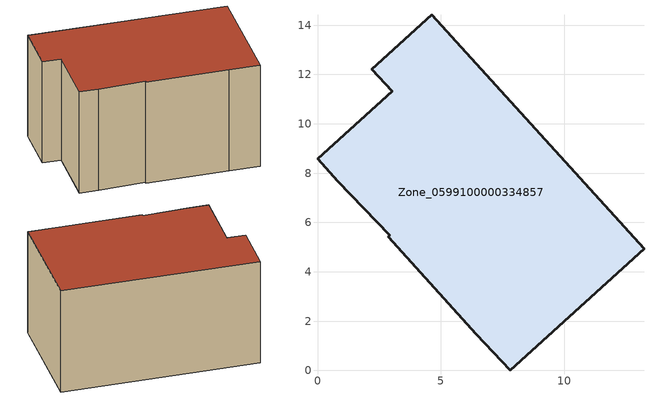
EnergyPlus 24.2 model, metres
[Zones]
Zone_0599100000334857
 floor ground (C_G): 3.02,11.32 2.2,12.22 4.64,14.43 13.23,4.94 7.81,0 6.44,1.47 2.86,5.42 2.93,5.48 0.82,7.67 0,8.58 z1.32
 wall outside (C_F): 2.2,12.22 3.02,11.32 0,8.58 0.82,7.67 2.93,5.48 2.86,5.42 6.44,1.47 7.81,0 13.23,4.94 4.64,14.43 2.2,12.22 z1.32:8.61
 roof outside (C_R): 2.86,5.42 6.44,1.47 7.81,0 13.23,4.94 4.64,14.43 2.2,12.22 3.02,11.32 0,8.58 0.82,7.67 2.93,5.48 z8.61
[BUILDING]
Pand.0599100000334857: North Axis=0; Terrain=City; Loads Convergence Tolerance Value=0.04; Temperature Convergence Tolerance Value=0.4; Solar Distribution=FullExterior; Maximum Number of Warmup Days=25; Minimum Number of Warmup Days=1
[Site:Location]
Rotterdam.The.Hague.AP_ZH_NLD Design_Conditions: Latitude=51.96; Longitude=4.45; Time Zone=1; Elevation=-4.5
[SITE:GROUNDTEMPERATURE:BUILDINGSURFACE]
18, 18, 18, 18, 18, 18, 18, 18, 18, 18, 18, 18
[MATERIAL] Thermal Absorptance=0.9; Solar Absorptance=0.7; Visible Absorptance=0.7
Name | Roughness | Thickness | Conductivity | Density | Specific Heat
G.TC.1975-1991 | MediumSmooth | 0.15 | 0.288461 | 540 | 1210
F.TC.1975-1991 | Rough | 0.3 | 0.230769 | 1920 | 840
R.TC.1975-1991 | MediumRough | 0.2 | 0.153846 | 1500 | 1000
[CONSTRUCTION]
C_G: G.TC.1975-1991
C_F: F.TC.1975-1991
C_R: R.TC.1975-1991
[ZONE]
Zone_0599100000334857: Type=1; Multiplier=1; Ceiling Height=Autocalculate; Volume=Autocalculate; Floor Area=autocalculate; Part of Total Floor Area=Yes
[ZONEINFILTRATION:DESIGNFLOWRATE]
Infil_Zone_0599100000334857: Zone or ZoneList or Space or SpaceList=Zone_0599100000334857; Schedule=AlwaysOn; Design Flow Rate Calculation Method=Flow/Area; Flow Rate per Floor Area=0.003; Constant Term Coefficient=1; Temperature Term Coefficient=0; Velocity Term Coefficient=0; Velocity Squared Term Coefficient=0
[HVACTEMPLATE:ZONE:IDEALLOADSAIRSYSTEM]
Zone_0599100000334857: Maximum Heating Supply Air Temperature=50; Minimum Cooling Supply Air Temperature=13; Maximum Heating Supply Air Humidity Ratio=0.0156; Minimum Cooling Supply Air Humidity Ratio=0.0077; Heating Limit=NoLimit; Cooling Limit=NoLimit; Dehumidification Control Type=ConstantSensibleHeatRatio; Cooling Sensible Heat Ratio=0.7; Dehumidification Setpoint=60; Humidification Control Type=None; Humidification Setpoint=30; Outdoor Air Method=None; Outdoor Air Flow Rate per Person=0.00944; Outdoor Air Flow Rate per Zone Floor Area=0; Outdoor Air Flow Rate per Zone=0; Demand Controlled Ventilation Type=None; Outdoor Air Economizer Type=NoEconomizer; Heat Recovery Type=None; Sensible Heat Recovery Effectiveness=0.7; Latent Heat Recovery Effectiveness=0.65
[ZONECONTROL:THERMOSTAT]
ThermostatControl_Zone_0599100000334857: Zone or ZoneList=Zone_0599100000334857; Control Type Schedule=DualSetpointControlType; Control 1=Thermostat_Zone_0599100000334857; Temperature Difference Between Cutout And Setpoint=0
[THERMOSTATSETPOINT:DUALSETPOINT]
Thermostat_Zone_0599100000334857: Heating Setpoint Temperature Schedule=HeatingSetpoint_Zone_0599100000334857; Cooling Setpoint Temperature Schedule=CoolingSetpoint_Zone_0599100000334857
[SCHEDULE:COMPACT]
HeatingSetpoint_Zone_0599100000334857: Through: 12/31, For: AllDays, Until: 24:00, 21
CoolingSetpoint_Zone_0599100000334857: Through: 12/31, For: AllDays, Until: 24:00, 24
DualSetpointControlType: Through: 12/31, For: AllDays, Until: 24:00, 4
AlwaysOn: Through: 12/31, For: AllDays, Until: 24:00, 1
